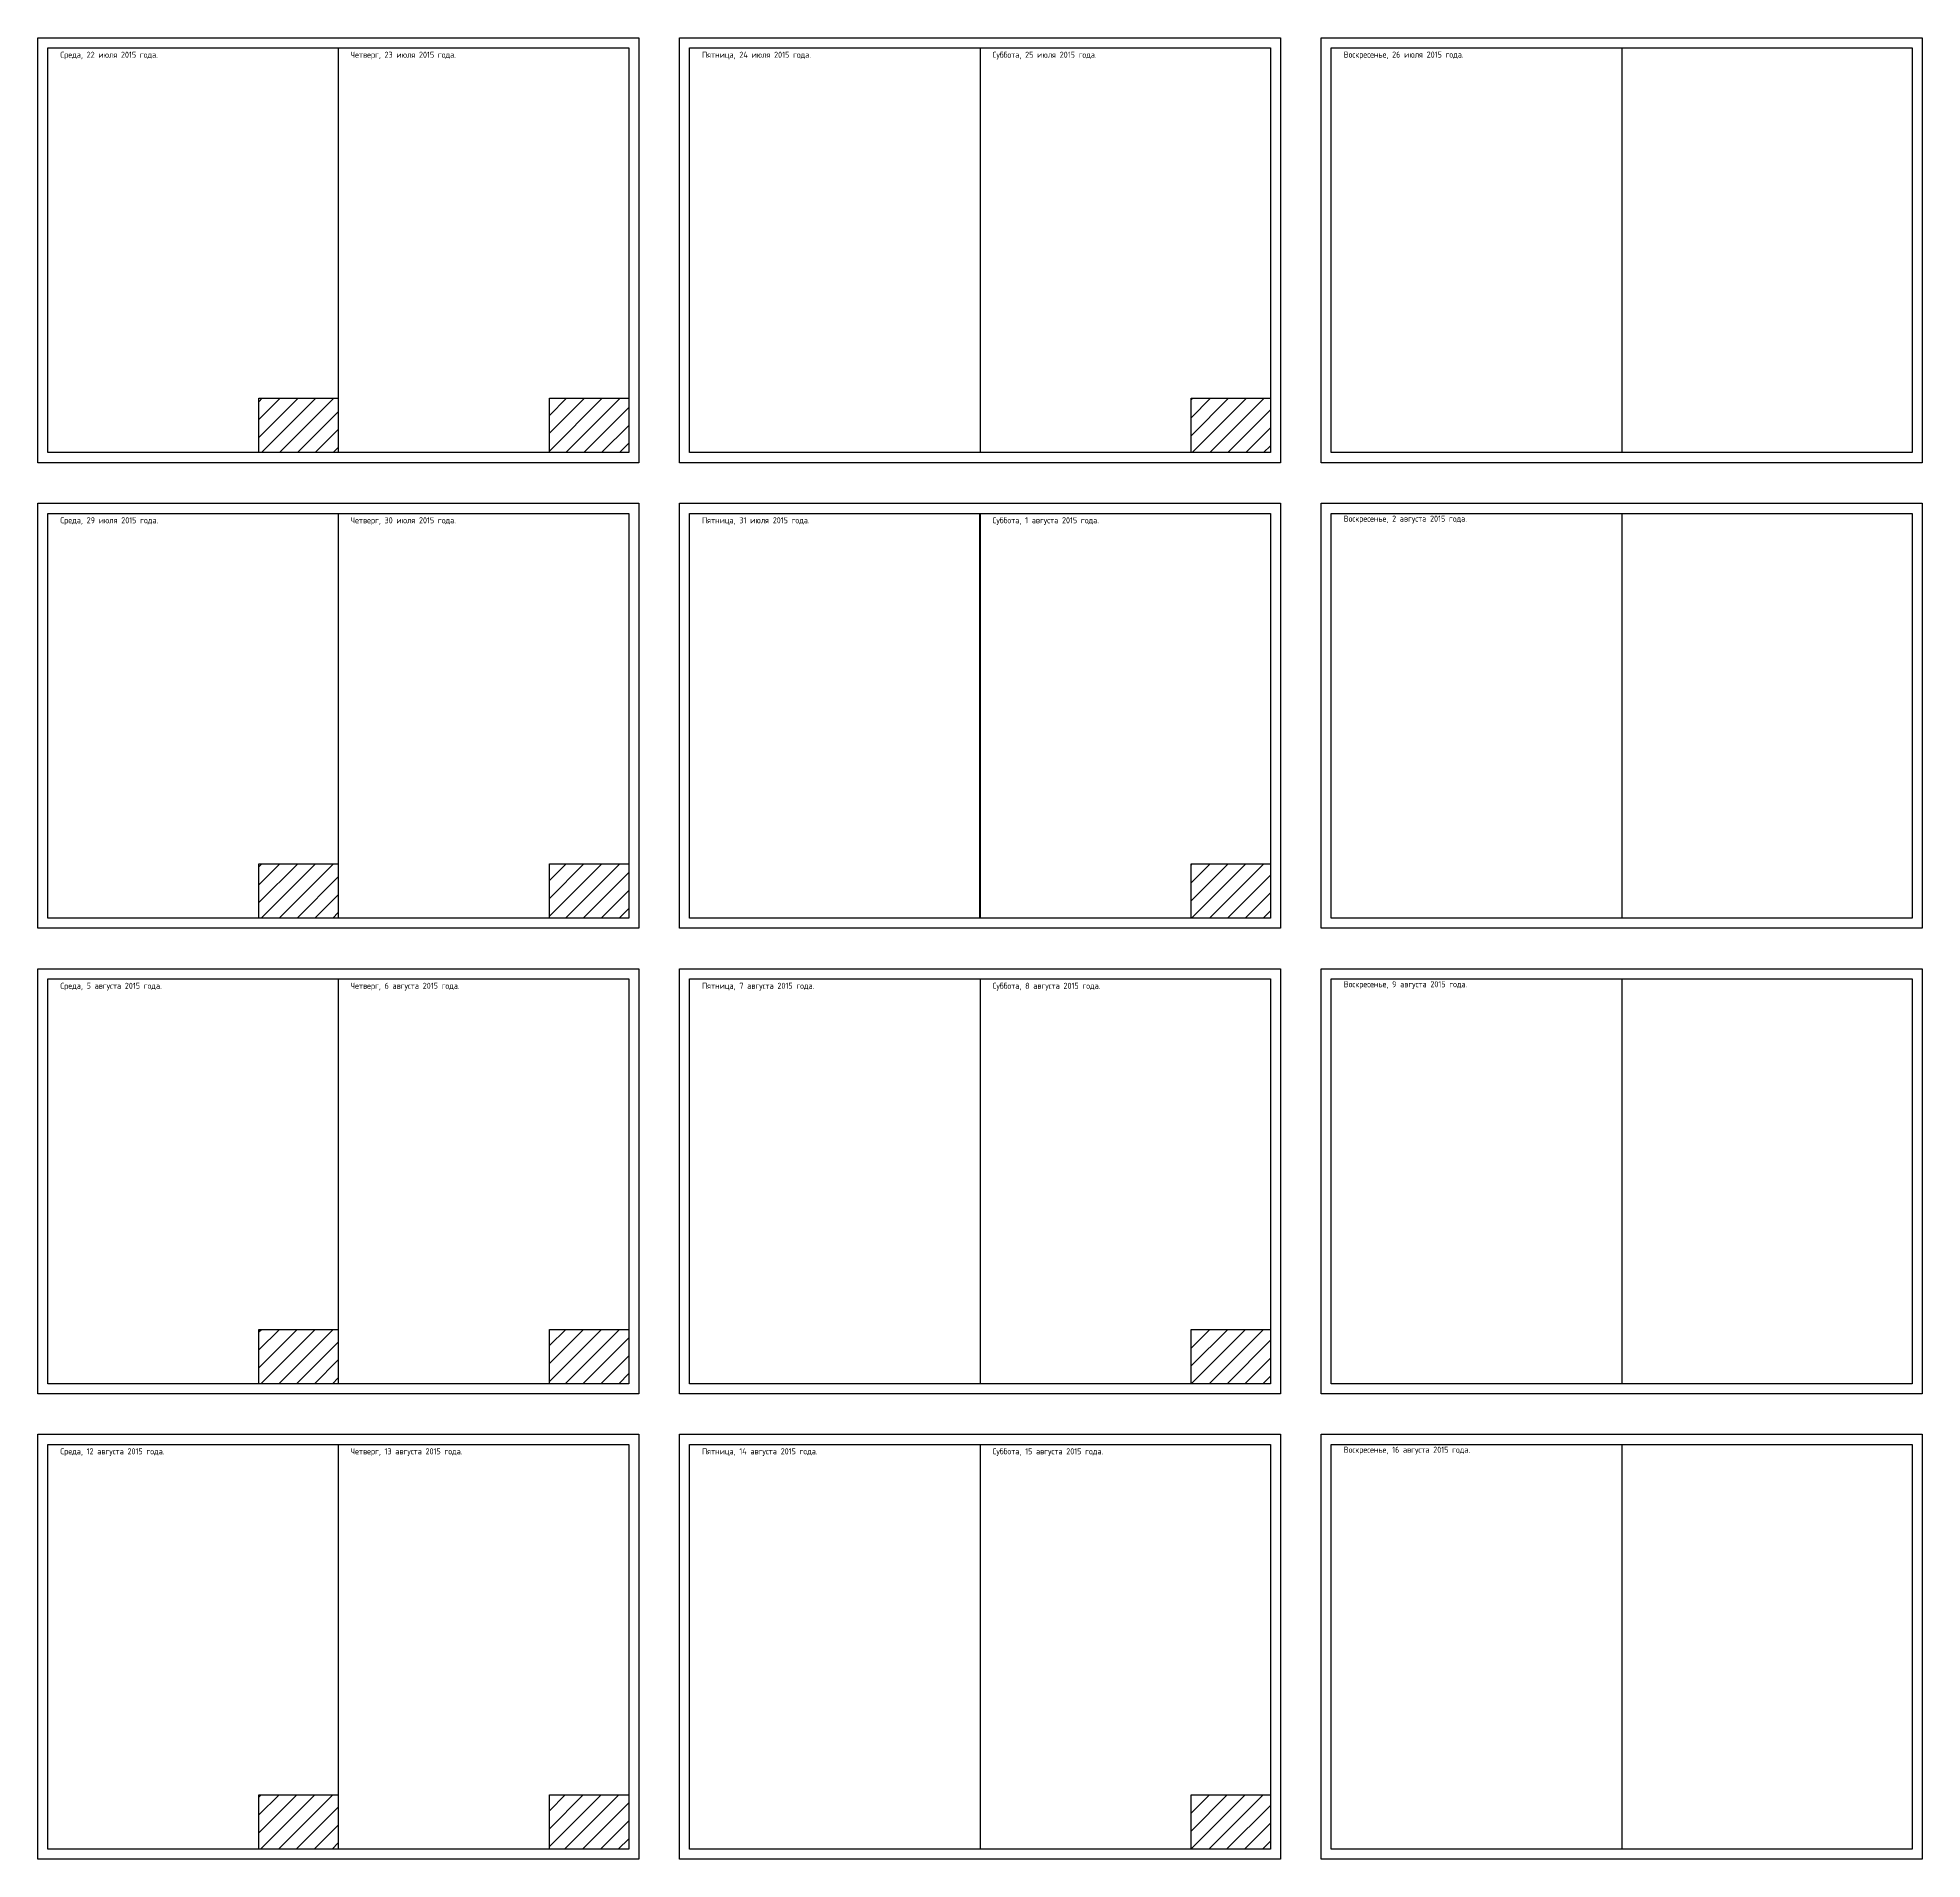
# Model space of a CAD drawing. Header units: millimetres. Extents: x -978 to 2856, y -2564 to 866.
# Drawn here: x 663 to 1594, y -1874 to -974 of the extents above; entities that cross this region are included whole.
import ezdxf

# ---------------------------------------------------------------- set-up
doc = ezdxf.new("R2010")
doc.units = ezdxf.units.MM
doc.header["$MEASUREMENT"] = 0
doc.layers.add('Current day', color=53, linetype='Continuous')
doc.layers.add('FH day', color=2, linetype='Continuous')
doc.styles.add('texxt', font='romans.shx', dxfattribs={"width": 0.8})

# ---------------------------------------------------------------- blocks, each defined once
blk = doc.blocks.new('FH_day')
at = {"layer": 'FH day'}
h = blk.add_hatch(dxfattribs=at)
h.set_pattern_fill('ANSI31', color=256, scale=50)
h.set_pattern_definition([(45, (-811.23, -200.661), (-4.419417, 4.419417), [])])
h.paths.add_polyline_path([(-39.23, 26.84), (-39.23, 0), (0, 0), (0, 26.84)])
blk.add_lwpolyline([(0, 0), (-39.23, 0), (-39.23, 26.84), (0, 26.84)], close=True, dxfattribs=at)

msp = doc.modelspace()

# ---------------------------------------------------------------- linework, layer by layer
for p, q in [((811.23, -979.34), (811.23, -1179.34)), ((1128.23, -979.34), (1128.23, -1179.34)), ((1445.23, -979.34), (1445.23, -1179.34)), ((811.23, -1209.34), (811.23, -1409.34)), ((1128.23, -1209.34), (1128.23, -1409.34)), ((1445.23, -1209.34), (1445.23, -1409.34)), ((811.23, -1439.34), (811.23, -1639.34)), ((1128.23, -1439.34), (1128.23, -1639.34)), ((1445.23, -1439.34), (1445.23, -1639.34)), ((811.23, -1669.34), (811.23, -1869.34)), ((1128.23, -1669.34), (1128.23, -1869.34)), ((1445.23, -1669.34), (1445.23, -1869.34))]:
    msp.add_line(p, q)
for points in [[(662.73, -974.34), (959.73, -974.34), (959.73, -1184.34), (662.73, -1184.34)], [(979.73, -974.34), (1276.73, -974.34), (1276.73, -1184.34), (979.73, -1184.34)], [(1296.73, -974.34), (1593.73, -974.34), (1593.73, -1184.34), (1296.73, -1184.34)], [(667.73, -979.34), (954.73, -979.34), (954.73, -1179.34), (667.73, -1179.34)], [(984.73, -979.34), (1271.73, -979.34), (1271.73, -1179.34), (984.73, -1179.34)], [(1301.73, -979.34), (1588.73, -979.34), (1588.73, -1179.34), (1301.73, -1179.34)], [(662.73, -1204.34), (959.73, -1204.34), (959.73, -1414.34), (662.73, -1414.34)], [(667.73, -1209.34), (954.73, -1209.34), (954.73, -1409.34), (667.73, -1409.34)], [(979.73, -1204.34), (1276.73, -1204.34), (1276.73, -1414.34), (979.73, -1414.34)], [(984.73, -1209.34), (1271.73, -1209.34), (1271.73, -1409.34), (984.73, -1409.34)], [(1296.73, -1204.34), (1593.73, -1204.34), (1593.73, -1414.34), (1296.73, -1414.34)], [(1301.73, -1209.34), (1588.73, -1209.34), (1588.73, -1409.34), (1301.73, -1409.34)], [(662.73, -1434.34), (959.73, -1434.34), (959.73, -1644.34), (662.73, -1644.34)], [(667.73, -1439.34), (954.73, -1439.34), (954.73, -1639.34), (667.73, -1639.34)], [(979.73, -1434.34), (1276.73, -1434.34), (1276.73, -1644.34), (979.73, -1644.34)], [(984.73, -1439.34), (1271.73, -1439.34), (1271.73, -1639.34), (984.73, -1639.34)], [(1296.73, -1434.34), (1593.73, -1434.34), (1593.73, -1644.34), (1296.73, -1644.34)], [(1301.73, -1439.34), (1588.73, -1439.34), (1588.73, -1639.34), (1301.73, -1639.34)], [(662.73, -1664.34), (959.73, -1664.34), (959.73, -1874.34), (662.73, -1874.34)], [(979.73, -1664.34), (1276.73, -1664.34), (1276.73, -1874.34), (979.73, -1874.34)], [(1296.73, -1664.34), (1593.73, -1664.34), (1593.73, -1874.34), (1296.73, -1874.34)], [(667.73, -1669.34), (954.73, -1669.34), (954.73, -1869.34), (667.73, -1869.34)], [(984.73, -1669.34), (1271.73, -1669.34), (1271.73, -1869.34), (984.73, -1869.34)], [(1301.73, -1669.34), (1588.73, -1669.34), (1588.73, -1869.34), (1301.73, -1869.34)]]:
    msp.add_lwpolyline(points, close=True)
at = {"layer": 'Current day', "const_width": 1}
msp.add_lwpolyline([(1128.23, -1409.34), (1128.23, -1209.34)], dxfattribs=at)

# ---------------------------------------------------------------- block references
for p in [(811.23, -1179.34), (954.73, -1179.34), (1271.73, -1179.34), (811.23, -1409.34), (954.73, -1409.34), (1271.73, -1409.34), (811.23, -1639.34), (954.73, -1639.34), (1271.73, -1639.34), (811.23, -1869.34), (954.73, -1869.34), (1271.73, -1869.34)]:
    msp.add_blockref('FH_day', p)

# ---------------------------------------------------------------- texts
at = {"char_height": 3, "attachment_point": 7, "style": 'texxt'}
for s, heights, insert in [('Среда, 22 июля 2015 года.', [3.79], (673.91, -985.09)), ('Четверг, 23 июля 2015 года.', [0], (817.41, -985.09)), ('Пятница, 24 июля 2015 года.', [3.79], (990.91, -985.09)), ('Суббота, 25 июля 2015 года.', [2.46], (1134.41, -985.09)), ('Среда, 29 июля 2015 года.', [3.79], (673.91, -1215.09)), ('Четверг, 30 июля 2015 года.', [0], (817.41, -1215.09)), ('Пятница, 31 июля 2015 года.', [3.79], (990.91, -1215.09)), ('Суббота, 1 августа 2015 года.', [0], (1134.41, -1215.09)), ('Среда, 5 августа 2015 года.', [3.79], (673.91, -1445.09)), ('Четверг, 6 августа 2015 года.', [0], (817.41, -1445.09)), ('Пятница, 7 августа 2015 года.', [3.79], (990.91, -1445.09)), ('Суббота, 8 августа 2015 года.', [0], (1134.41, -1445.09)), ('Среда, 12 августа 2015 года.', [3.79], (673.91, -1675.09)), ('Четверг, 13 августа 2015 года.', [0], (817.41, -1675.09)), ('Пятница, 14 августа 2015 года.', [3.79], (990.91, -1675.09)), ('Суббота, 15 августа 2015 года.', [0], (1134.41, -1675.09))]:
    msp.add_mtext_dynamic_manual_height_columns(s, width=137.3157, gutter_width=20, heights=heights, dxfattribs=dict(at, insert=insert))
note = msp.add_mtext_dynamic_manual_height_columns('\\pt24;Воскресенье, 26 июля 2015 года.\\P', width=137.3157, gutter_width=20, heights=[3.09, 0], dxfattribs=dict(insert=(1307.91, -985.09), char_height=3, attachment_point=7, style='texxt'))
note = msp.add_mtext_dynamic_manual_height_columns('\\pt24;Воскресенье, 2 августа 2015 года.\\P', width=137.3157, gutter_width=20, heights=[3.79, 0], dxfattribs=dict(insert=(1307.91, -1215.09), char_height=3, attachment_point=7, style='texxt'))
note = msp.add_mtext_dynamic_manual_height_columns('\\pt24;Воскресенье, 9 августа 2015 года.\\P', width=137.3157, gutter_width=20, heights=[3.79, 0], dxfattribs=dict(insert=(1307.91, -1445.09), char_height=3, attachment_point=7, style='texxt'))
note = msp.add_mtext_dynamic_manual_height_columns('\\pt24;Воскресенье, 16 августа 2015 года.\\P', width=137.3157, gutter_width=20, heights=[3.79, 0], dxfattribs=dict(insert=(1307.91, -1675.09), char_height=3, attachment_point=7, style='texxt'))

doc.saveas('drawing.dxf')
